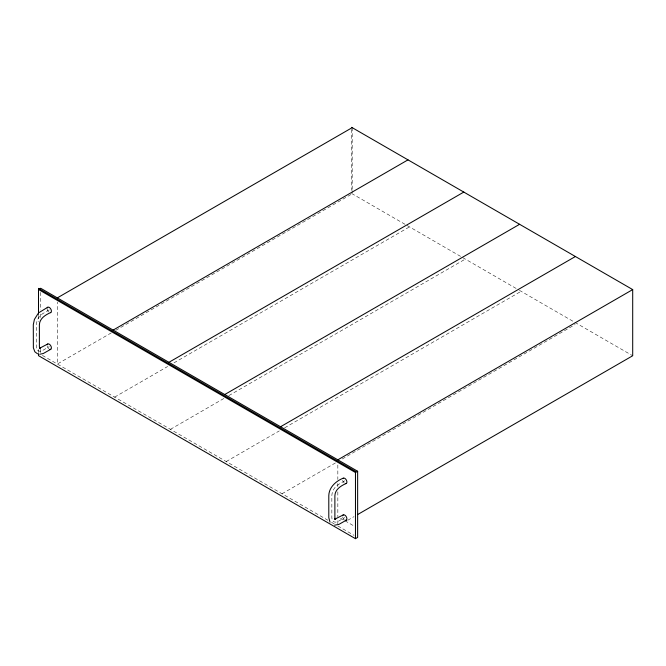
<?xml version="1.0" encoding="UTF-8"?>
<svg xmlns="http://www.w3.org/2000/svg" width="666" height="666" viewBox="0 0 666 666"><rect width="100%" height="100%" fill="white"/><g stroke="black" fill="none" stroke-linecap="round" stroke-linejoin="round"><path stroke-width="0.5" stroke-dasharray="3.33 2.5" d="M49.259 309.89L42.799 313.611A9.133 5.27 -60 0 0 36.347 324.8L36.347 346.636A9.133 5.27 -60 0 0 42.799 350.366L49.259 346.636M111.272 332.9L57.334 364.036L57.334 302.014M115.767 330.303L352.197 193.798L352.197 190.701M114.627 397.119L167.666 366.491M173.959 362.862L409.49 226.881M170.429 429.329L224.367 398.193M228.863 395.596L465.293 259.099M226.232 461.546L279.27 430.927M284.665 427.813L521.095 291.317M282.034 493.764L335.972 462.629M342.266 458.991L575.099 324.567M344.755 480.81L338.295 484.54A9.133 5.27 -60 0 0 331.843 495.72L331.843 517.565A9.133 5.27 -60 0 0 338.295 521.295L344.755 517.565M347.727 520.279L354.021 516.641M351.648 193.49L518.523 289.827M519.422 290.351L632.7 355.752M340.542 518.215L344.139 520.296M345.038 520.812L354.037 526.007M42.424 355.428L327.955 520.271M331.543 522.344L334.24 523.909M337.837 525.982L354.037 535.339M352.197 127.647L352.197 189.668M351.648 129.395L351.648 190.384M337.837 464.993L337.837 479.462M337.837 483.591L337.837 486.688M337.837 491.858L337.837 516.658M337.837 520.804L337.837 523.909M40.668 292.391L40.668 309.965M40.668 314.102L40.668 318.231M40.668 349.242L40.668 353.38M38.495 315.359L38.495 321.561M38.495 349.467L38.495 352.622M344.197 482.892A3.047 1.757 60 0 1 342.674 480.261M344.197 519.647A3.047 1.757 60 0 1 342.674 517.007M48.701 311.963A3.047 1.757 60 0 1 47.103 308.641M48.701 348.718A3.047 1.757 60 0 1 47.178 346.079"/><path stroke-width="1" d="M38.054 313.619L34.407 319.414L33.3 324.742L33.367 347.802L34.848 351.79L37.554 353.829M39.211 312.479L47.736 307.251M57.334 297.877L352.197 127.647M50.774 312.52C44.913 315.026 39.552 318.798 39.386 324.858L39.386 346.578L39.902 348.476L39.444 347.461L39.885 348.31L39.386 347.902M47.736 344.006L39.76 348.176M50.774 349.275L43.282 353.529L39.71 354.262M113.137 330.095L408 159.857M168.939 362.312L463.802 192.074M224.742 394.53L519.605 224.292M280.544 426.748L575.407 256.51M337.837 459.823L632.7 289.593L632.7 355.752L357.617 514.568M343.231 478.18C335.947 481.043 328.954 487.337 328.796 495.671L328.796 517.624L330.011 522.186M357.642 471.262L355.469 472.51L38.495 289.51L40.668 288.253L357.642 471.262L357.642 537.412L355.469 538.669L38.495 355.669L38.495 353.604M346.27 483.449C340.409 485.955 335.048 489.726 334.881 495.779L334.881 517.507L335.398 519.405L334.881 518.831L335.681 519.289L334.923 519.13L343.231 514.926M346.27 520.204L338.778 524.458L334.582 525.166M351.648 127.331L632.7 289.593M355.469 538.669L355.469 471.37L38.495 288.361L38.495 314.319M342.89 478.496A3.047 1.757 60 0 1 346.462 480.286A3.047 1.757 60 0 1 345.313 483.533M342.674 515.725A3.047 1.757 60 0 1 346.27 516.683A3.047 1.757 60 0 1 345.313 520.288M47.178 308.042A3.047 1.757 60 0 1 50.566 308.674A3.047 1.757 60 0 1 50.333 312.662M47.178 344.797A3.047 1.757 60 0 1 50.774 345.762A3.047 1.757 60 0 1 49.817 349.359M335.131 518.931L334.94 518.389L335.056 518.939"/></g></svg>
